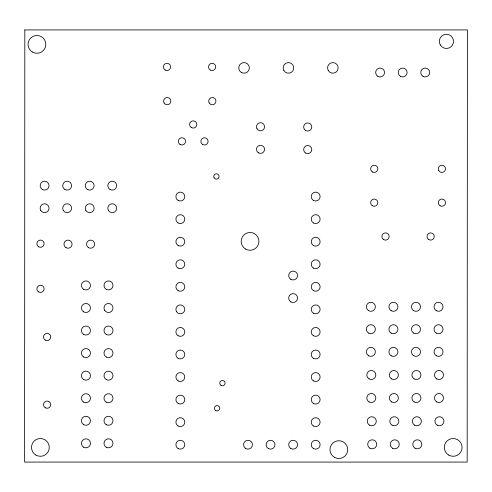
<?xml version="1.0" encoding="UTF-8"?>
<svg xmlns="http://www.w3.org/2000/svg" width="492" height="492" viewBox="0 0 492 492"><rect width="100%" height="100%" fill="white"/><g stroke="black" fill="none" stroke-linecap="round" stroke-linejoin="round"><path stroke-width="0.74" d="M24.821 29.926L24.6 462.074L467.179 462.074L467.4 29.926L24.821 29.926M436.281 355.765A4.514 4.514 0 0 0 443.046 351.86A4.514 4.514 0 0 0 436.281 347.955A4.514 4.514 0 0 0 436.281 355.765M35.947 455.1A8.881 8.881 0 0 0 49.274 447.406A8.881 8.881 0 0 0 35.947 439.719A8.881 8.881 0 0 0 35.947 455.1M414.621 425.156A4.514 4.514 0 0 0 421.386 421.244A4.514 4.514 0 0 0 414.621 417.339A4.514 4.514 0 0 0 414.621 425.156M448.753 455.1A8.881 8.881 0 0 0 462.074 447.406A8.881 8.881 0 0 0 448.753 439.719A8.881 8.881 0 0 0 448.753 455.1M391.165 310.698A4.514 4.514 0 0 0 397.936 306.787A4.514 4.514 0 0 0 391.165 302.881A4.514 4.514 0 0 0 391.165 310.698M178.116 358.317A4.44 4.44 0 0 0 184.777 354.474A4.44 4.44 0 0 0 178.116 350.624A4.44 4.44 0 0 0 178.116 358.317M176.487 311.577A4.44 4.44 0 0 0 184.18 311.577A4.44 4.44 0 0 0 180.336 304.917A4.44 4.44 0 0 0 176.487 311.577M45.313 340.107A3.604 3.604 0 0 0 50.719 336.983A3.604 3.604 0 0 0 45.313 333.859A3.604 3.604 0 0 0 45.313 340.107M83.683 379.56A4.514 4.514 0 0 0 90.454 375.654A4.514 4.514 0 0 0 83.683 371.743A4.514 4.514 0 0 0 83.683 379.56M283.859 70.547A5.301 5.301 0 0 0 293.041 70.547A5.301 5.301 0 0 0 288.453 62.595A5.301 5.301 0 0 0 283.859 70.547M313.459 222.974A4.44 4.44 0 0 0 320.12 219.125A4.44 4.44 0 0 0 313.459 215.281A4.44 4.44 0 0 0 313.459 222.974M440.106 205.785A3.604 3.604 0 0 0 445.518 202.661A3.604 3.604 0 0 0 440.106 199.537A3.604 3.604 0 0 0 440.106 205.785M392.487 448.224A4.514 4.514 0 0 0 399.258 444.319A4.514 4.514 0 0 0 392.487 440.414A4.514 4.514 0 0 0 392.487 448.224M400.439 76.346A4.44 4.44 0 0 0 407.099 72.502A4.44 4.44 0 0 0 400.439 68.659A4.44 4.44 0 0 0 400.439 76.346M83.683 357.001A4.514 4.514 0 0 0 90.454 353.096A4.514 4.514 0 0 0 83.683 349.185A4.514 4.514 0 0 0 83.683 357.001M32.484 52.066A8.881 8.881 0 0 0 45.805 44.378A8.881 8.881 0 0 0 32.484 36.685A8.881 8.881 0 0 0 32.484 52.066M440.272 44.926A7.103 7.103 0 0 0 452.578 44.926A7.103 7.103 0 0 0 446.422 34.274A7.103 7.103 0 0 0 440.272 44.926M245.6 249.063A8.881 8.881 0 0 0 258.921 241.375A8.881 8.881 0 0 0 245.6 233.682A8.881 8.881 0 0 0 245.6 249.063M334.406 457.32A8.881 8.881 0 0 0 347.733 449.627A8.881 8.881 0 0 0 334.406 441.939A8.881 8.881 0 0 0 334.406 457.32M215.76 410.562A2.663 2.663 0 0 0 219.758 408.255A2.663 2.663 0 0 0 215.76 405.943A2.663 2.663 0 0 0 215.76 410.562M221.086 385.47A2.663 2.663 0 0 0 225.084 383.163A2.663 2.663 0 0 0 221.086 380.857A2.663 2.663 0 0 0 221.086 385.47M214.118 177.797A2.663 2.663 0 0 0 218.737 177.797A2.663 2.663 0 0 0 216.425 173.799A2.663 2.663 0 0 0 214.118 177.797M328.262 70.547A5.301 5.301 0 0 0 337.444 70.547A5.301 5.301 0 0 0 332.856 62.595A5.301 5.301 0 0 0 328.262 70.547M241.394 72.484A5.301 5.301 0 0 0 249.346 67.896A5.301 5.301 0 0 0 241.394 63.302A5.301 5.301 0 0 0 241.394 72.484M305.692 153.067A4.059 4.059 0 0 0 311.78 149.556A4.059 4.059 0 0 0 305.692 146.038A4.059 4.059 0 0 0 305.692 153.067M305.692 130.509A4.059 4.059 0 0 0 311.78 126.998A4.059 4.059 0 0 0 305.692 123.48A4.059 4.059 0 0 0 305.692 130.509M422.997 76.346A4.44 4.44 0 0 0 429.657 72.502A4.44 4.44 0 0 0 422.997 68.659A4.44 4.44 0 0 0 422.997 76.346M377.881 76.346A4.44 4.44 0 0 0 384.541 72.502A4.44 4.44 0 0 0 377.881 68.659A4.44 4.44 0 0 0 377.881 76.346M209.198 102.957A3.604 3.604 0 0 0 215.447 102.957A3.604 3.604 0 0 0 212.323 97.545A3.604 3.604 0 0 0 209.198 102.957M164.088 102.957A3.604 3.604 0 0 0 170.33 102.957A3.604 3.604 0 0 0 167.206 97.545A3.604 3.604 0 0 0 164.088 102.957M210.318 70.042A3.604 3.604 0 0 0 215.724 66.918A3.604 3.604 0 0 0 210.318 63.794A3.604 3.604 0 0 0 210.318 70.042M165.201 70.042A3.604 3.604 0 0 0 170.613 66.918A3.604 3.604 0 0 0 165.201 63.794A3.604 3.604 0 0 0 165.201 70.042M38.696 246.812A3.604 3.604 0 0 0 44.102 243.694A3.604 3.604 0 0 0 38.696 240.57A3.604 3.604 0 0 0 38.696 246.812M38.696 291.928A3.604 3.604 0 0 0 44.102 288.804A3.604 3.604 0 0 0 38.696 285.686A3.604 3.604 0 0 0 38.696 291.928M383.717 239.622A3.604 3.604 0 0 0 389.123 236.498A3.604 3.604 0 0 0 383.717 233.374A3.604 3.604 0 0 0 383.717 239.622M428.833 239.622A3.604 3.604 0 0 0 434.239 236.498A3.604 3.604 0 0 0 428.833 233.374A3.604 3.604 0 0 0 428.833 239.622M368.606 333.121A4.514 4.514 0 0 0 375.378 329.216A4.514 4.514 0 0 0 368.606 325.304A4.514 4.514 0 0 0 368.606 333.121M391.165 333.121A4.514 4.514 0 0 0 397.936 329.216A4.514 4.514 0 0 0 391.165 325.304A4.514 4.514 0 0 0 391.165 333.121M413.723 333.121A4.514 4.514 0 0 0 420.494 329.216A4.514 4.514 0 0 0 413.723 325.304A4.514 4.514 0 0 0 413.723 333.121M436.281 333.121A4.514 4.514 0 0 0 443.046 329.216A4.514 4.514 0 0 0 436.281 325.304A4.514 4.514 0 0 0 436.281 333.121M368.606 355.765A4.514 4.514 0 0 0 375.378 351.86A4.514 4.514 0 0 0 368.606 347.955A4.514 4.514 0 0 0 368.606 355.765M391.165 355.765A4.514 4.514 0 0 0 397.936 351.86A4.514 4.514 0 0 0 391.165 347.955A4.514 4.514 0 0 0 391.165 355.765M413.723 355.765A4.514 4.514 0 0 0 420.494 351.86A4.514 4.514 0 0 0 413.723 347.955A4.514 4.514 0 0 0 413.723 355.765M368.606 310.698A4.514 4.514 0 0 0 375.378 306.787A4.514 4.514 0 0 0 368.606 302.881A4.514 4.514 0 0 0 368.606 310.698M413.723 310.698A4.514 4.514 0 0 0 420.494 306.787A4.514 4.514 0 0 0 413.723 302.881A4.514 4.514 0 0 0 413.723 310.698M436.281 310.698A4.514 4.514 0 0 0 443.046 306.787A4.514 4.514 0 0 0 436.281 302.881A4.514 4.514 0 0 0 436.281 310.698M369.935 448.224A4.514 4.514 0 0 0 376.7 444.319A4.514 4.514 0 0 0 369.935 440.414A4.514 4.514 0 0 0 369.935 448.224M415.045 448.224A4.514 4.514 0 0 0 421.816 444.319A4.514 4.514 0 0 0 415.045 440.414A4.514 4.514 0 0 0 415.045 448.224M369.055 378.908A4.514 4.514 0 0 0 375.82 375.002A4.514 4.514 0 0 0 369.055 371.097A4.514 4.514 0 0 0 369.055 378.908M391.614 378.908A4.514 4.514 0 0 0 398.379 375.002A4.514 4.514 0 0 0 391.614 371.097A4.514 4.514 0 0 0 391.614 378.908M414.166 378.908A4.514 4.514 0 0 0 420.937 375.002A4.514 4.514 0 0 0 414.166 371.097A4.514 4.514 0 0 0 414.166 378.908M436.724 378.908A4.514 4.514 0 0 0 443.495 375.002A4.514 4.514 0 0 0 436.724 371.097A4.514 4.514 0 0 0 436.724 378.908M369.055 401.915A4.514 4.514 0 0 0 375.82 398.003A4.514 4.514 0 0 0 369.055 394.098A4.514 4.514 0 0 0 369.055 401.915M391.614 401.915A4.514 4.514 0 0 0 398.379 398.003A4.514 4.514 0 0 0 391.614 394.098A4.514 4.514 0 0 0 391.614 401.915M414.166 401.915A4.514 4.514 0 0 0 420.937 398.003A4.514 4.514 0 0 0 414.166 394.098A4.514 4.514 0 0 0 414.166 401.915M436.724 401.915A4.514 4.514 0 0 0 443.495 398.003A4.514 4.514 0 0 0 436.724 394.098A4.514 4.514 0 0 0 436.724 401.915M369.504 425.156A4.514 4.514 0 0 0 376.275 421.244A4.514 4.514 0 0 0 369.504 417.339A4.514 4.514 0 0 0 369.504 425.156M392.062 425.156A4.514 4.514 0 0 0 398.834 421.244A4.514 4.514 0 0 0 392.062 417.339A4.514 4.514 0 0 0 392.062 425.156M437.179 425.156A4.514 4.514 0 0 0 443.944 421.244A4.514 4.514 0 0 0 437.179 417.339A4.514 4.514 0 0 0 437.179 425.156M290.901 301.922A4.44 4.44 0 0 0 297.562 298.078A4.44 4.44 0 0 0 290.901 294.234A4.44 4.44 0 0 0 290.901 301.922M290.901 279.364A4.44 4.44 0 0 0 297.562 275.52A4.44 4.44 0 0 0 290.901 271.676A4.44 4.44 0 0 0 290.901 279.364M245.785 448.544A4.44 4.44 0 0 0 252.445 444.7A4.44 4.44 0 0 0 245.785 440.857A4.44 4.44 0 0 0 245.785 448.544M268.343 448.544A4.44 4.44 0 0 0 275.003 444.7A4.44 4.44 0 0 0 268.343 440.857A4.44 4.44 0 0 0 268.343 448.544M290.901 448.544A4.44 4.44 0 0 0 297.562 444.7A4.44 4.44 0 0 0 290.901 440.857A4.44 4.44 0 0 0 290.901 448.544M313.459 200.416A4.44 4.44 0 0 0 320.12 196.566A4.44 4.44 0 0 0 313.459 192.723A4.44 4.44 0 0 0 313.459 200.416M313.459 245.526A4.44 4.44 0 0 0 320.12 241.683A4.44 4.44 0 0 0 313.459 237.839A4.44 4.44 0 0 0 313.459 245.526M313.459 268.085A4.44 4.44 0 0 0 320.12 264.241A4.44 4.44 0 0 0 313.459 260.397A4.44 4.44 0 0 0 313.459 268.085M313.459 290.643A4.44 4.44 0 0 0 320.12 286.799A4.44 4.44 0 0 0 313.459 282.955A4.44 4.44 0 0 0 313.459 290.643M313.459 313.201A4.44 4.44 0 0 0 320.12 309.357A4.44 4.44 0 0 0 313.459 305.514A4.44 4.44 0 0 0 313.459 313.201M313.459 335.759A4.44 4.44 0 0 0 320.12 331.916A4.44 4.44 0 0 0 313.459 328.066A4.44 4.44 0 0 0 313.459 335.759M313.459 358.317A4.44 4.44 0 0 0 320.12 354.474A4.44 4.44 0 0 0 313.459 350.624A4.44 4.44 0 0 0 313.459 358.317M313.459 380.876A4.44 4.44 0 0 0 320.12 377.026A4.44 4.44 0 0 0 313.459 373.182A4.44 4.44 0 0 0 313.459 380.876M313.459 403.434A4.44 4.44 0 0 0 320.12 399.584A4.44 4.44 0 0 0 313.459 395.74A4.44 4.44 0 0 0 313.459 403.434M313.459 425.986A4.44 4.44 0 0 0 320.12 422.142A4.44 4.44 0 0 0 313.459 418.298A4.44 4.44 0 0 0 313.459 425.986M313.459 448.544A4.44 4.44 0 0 0 320.12 444.7A4.44 4.44 0 0 0 313.459 440.857A4.44 4.44 0 0 0 313.459 448.544M178.116 448.544A4.44 4.44 0 0 0 184.777 444.7A4.44 4.44 0 0 0 178.116 440.857A4.44 4.44 0 0 0 178.116 448.544M178.116 425.986A4.44 4.44 0 0 0 184.777 422.142A4.44 4.44 0 0 0 178.116 418.298A4.44 4.44 0 0 0 178.116 425.986M178.116 403.434A4.44 4.44 0 0 0 184.777 399.584A4.44 4.44 0 0 0 178.116 395.74A4.44 4.44 0 0 0 178.116 403.434M178.116 380.876A4.44 4.44 0 0 0 184.777 377.026A4.44 4.44 0 0 0 178.116 373.182A4.44 4.44 0 0 0 178.116 380.876M178.116 335.759A4.44 4.44 0 0 0 184.777 331.916A4.44 4.44 0 0 0 178.116 328.066A4.44 4.44 0 0 0 178.116 335.759M178.116 290.643A4.44 4.44 0 0 0 184.777 286.799A4.44 4.44 0 0 0 178.116 282.955A4.44 4.44 0 0 0 178.116 290.643M178.116 268.085A4.44 4.44 0 0 0 184.777 264.241A4.44 4.44 0 0 0 178.116 260.397A4.44 4.44 0 0 0 178.116 268.085M178.116 245.526A4.44 4.44 0 0 0 184.777 241.683A4.44 4.44 0 0 0 178.116 237.839A4.44 4.44 0 0 0 178.116 245.526M178.116 222.974A4.44 4.44 0 0 0 184.777 219.125A4.44 4.44 0 0 0 178.116 215.281A4.44 4.44 0 0 0 178.116 222.974M178.116 200.416A4.44 4.44 0 0 0 184.777 196.566A4.44 4.44 0 0 0 178.116 192.723A4.44 4.44 0 0 0 178.116 200.416M83.683 289.327A4.514 4.514 0 0 0 90.454 285.422A4.514 4.514 0 0 0 83.683 281.516A4.514 4.514 0 0 0 83.683 289.327M106.241 289.327A4.514 4.514 0 0 0 113.006 285.422A4.514 4.514 0 0 0 106.241 281.516A4.514 4.514 0 0 0 106.241 289.327M83.683 311.885A4.514 4.514 0 0 0 90.454 307.98A4.514 4.514 0 0 0 83.683 304.074A4.514 4.514 0 0 0 83.683 311.885M104.593 310.237A4.514 4.514 0 0 0 112.404 310.237A4.514 4.514 0 0 0 108.498 303.466A4.514 4.514 0 0 0 104.593 310.237M83.683 334.443A4.514 4.514 0 0 0 90.454 330.538A4.514 4.514 0 0 0 83.683 326.633A4.514 4.514 0 0 0 83.683 334.443M106.241 334.443A4.514 4.514 0 0 0 113.006 330.538A4.514 4.514 0 0 0 106.241 326.633A4.514 4.514 0 0 0 106.241 334.443M106.241 357.001A4.514 4.514 0 0 0 113.006 353.096A4.514 4.514 0 0 0 106.241 349.185A4.514 4.514 0 0 0 106.241 357.001M106.241 379.56A4.514 4.514 0 0 0 113.006 375.654A4.514 4.514 0 0 0 106.241 371.743A4.514 4.514 0 0 0 106.241 379.56M83.683 402.118A4.514 4.514 0 0 0 90.454 398.206A4.514 4.514 0 0 0 83.683 394.301A4.514 4.514 0 0 0 83.683 402.118M106.241 402.118A4.514 4.514 0 0 0 113.006 398.206A4.514 4.514 0 0 0 106.241 394.301A4.514 4.514 0 0 0 106.241 402.118M83.683 424.676A4.514 4.514 0 0 0 90.454 420.765A4.514 4.514 0 0 0 83.683 416.859A4.514 4.514 0 0 0 83.683 424.676M106.241 424.676A4.514 4.514 0 0 0 113.006 420.765A4.514 4.514 0 0 0 106.241 416.859A4.514 4.514 0 0 0 106.241 424.676M83.683 447.228A4.514 4.514 0 0 0 90.454 443.323A4.514 4.514 0 0 0 83.683 439.418A4.514 4.514 0 0 0 83.683 447.228M106.241 447.228A4.514 4.514 0 0 0 113.006 443.323A4.514 4.514 0 0 0 106.241 439.418A4.514 4.514 0 0 0 106.241 447.228M40.744 210.435A4.44 4.44 0 0 0 48.437 210.435A4.44 4.44 0 0 0 44.594 203.774A4.44 4.44 0 0 0 40.744 210.435M42.373 189.5A4.44 4.44 0 0 0 49.034 185.656A4.44 4.44 0 0 0 42.373 181.806A4.44 4.44 0 0 0 42.373 189.5M63.302 210.435A4.44 4.44 0 0 0 70.996 210.435A4.44 4.44 0 0 0 67.146 203.774A4.44 4.44 0 0 0 63.302 210.435M64.926 189.5A4.44 4.44 0 0 0 71.586 185.656A4.44 4.44 0 0 0 64.926 181.806A4.44 4.44 0 0 0 64.926 189.5M85.86 210.435A4.44 4.44 0 0 0 93.554 210.435A4.44 4.44 0 0 0 89.704 203.774A4.44 4.44 0 0 0 85.86 210.435M87.484 189.5A4.44 4.44 0 0 0 94.144 185.656A4.44 4.44 0 0 0 87.484 181.806A4.44 4.44 0 0 0 87.484 189.5M108.418 210.435A4.44 4.44 0 0 0 116.106 210.435A4.44 4.44 0 0 0 112.262 203.774A4.44 4.44 0 0 0 108.418 210.435M110.042 189.5A4.44 4.44 0 0 0 116.702 185.656A4.44 4.44 0 0 0 110.042 181.806A4.44 4.44 0 0 0 110.042 189.5M372.438 171.948A3.604 3.604 0 0 0 377.844 168.824A3.604 3.604 0 0 0 372.438 165.706A3.604 3.604 0 0 0 372.438 171.948M438.79 170.626A3.604 3.604 0 0 0 445.032 170.626A3.604 3.604 0 0 0 441.914 165.22A3.604 3.604 0 0 0 438.79 170.626M372.438 205.785A3.604 3.604 0 0 0 377.844 202.661A3.604 3.604 0 0 0 372.438 199.537A3.604 3.604 0 0 0 372.438 205.785M45.313 407.782A3.604 3.604 0 0 0 50.719 404.658A3.604 3.604 0 0 0 45.313 401.534A3.604 3.604 0 0 0 45.313 407.782M65.996 247.685A4.059 4.059 0 0 0 72.084 244.173A4.059 4.059 0 0 0 65.996 240.656A4.059 4.059 0 0 0 65.996 247.685M88.554 247.685A4.059 4.059 0 0 0 94.642 244.173A4.059 4.059 0 0 0 88.554 240.656A4.059 4.059 0 0 0 88.554 247.685M258.485 152.846A4.059 4.059 0 0 0 264.567 149.334A4.059 4.059 0 0 0 258.485 145.816A4.059 4.059 0 0 0 258.485 152.846M256.996 128.806A4.059 4.059 0 0 0 264.026 128.806A4.059 4.059 0 0 0 260.514 122.717A4.059 4.059 0 0 0 256.996 128.806M180.121 144.507A3.604 3.604 0 0 0 185.533 141.382A3.604 3.604 0 0 0 180.121 138.258A3.604 3.604 0 0 0 180.121 144.507M191.4 127.588A3.604 3.604 0 0 0 196.806 124.464A3.604 3.604 0 0 0 191.4 121.346A3.604 3.604 0 0 0 191.4 127.588M202.679 144.507A3.604 3.604 0 0 0 208.085 141.382A3.604 3.604 0 0 0 202.679 138.258A3.604 3.604 0 0 0 202.679 144.507"/></g></svg>
